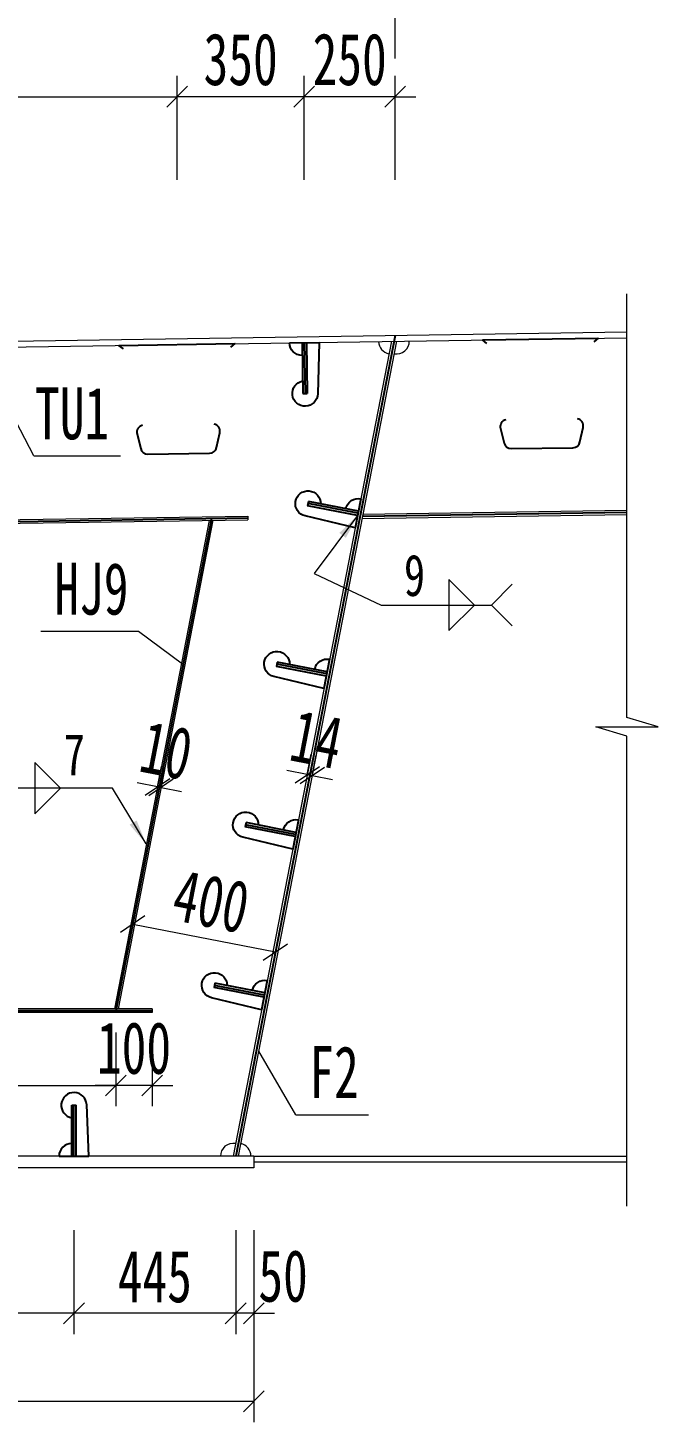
# Model space of a CAD drawing. Header units: millimetres. Extents: x 44597 to 300567, y -113054 to 73044.
# Drawn here: x 151348 to 153082, y -93842 to -90007 of the extents above; entities that cross this region are included whole.
import ezdxf
from ezdxf.enums import TextEntityAlignment as Align

# ---------------------------------------------------------------- set-up
doc = ezdxf.new("R2010")
doc.units = ezdxf.units.MM
doc.layers.get('Defpoints').update_dxf_attribs({"color": 8})
for name, color, linetype, lineweight in [('Dim', 4, 'Continuous', 15), ('文字', 7, 'Continuous', 15), ('细实线', 4, 'Continuous', 15), ('钢板粗线', 1, 'Continuous', 25), ('钢板细线', 6, 'Continuous', 15)]:
    doc.layers.add(name, color=color, linetype=linetype, lineweight=lineweight)
doc.layers.add('Text', color=4, linetype='Continuous')
doc.styles.add('111', font='', dxfattribs={"width": 0.7})
doc.styles.add('BM_Dim', font='', dxfattribs={"width": 0.85})
doc.styles.add('SMEDI', font='', dxfattribs={"width": 0.75})
doc.styles.get("Standard").update_dxf_attribs({"font": ''})
doc.styles.get('111').set_extended_font_data('仿宋_GB2312')
doc.styles.get('BM_Dim').set_extended_font_data('仿宋_GB2312')
doc.styles.get('SMEDI').set_extended_font_data('仿宋_GB2312')
doc.styles.get('Standard').set_extended_font_data('仿宋_GB2312')
doc.dimstyles.new('200', dxfattribs={"dimscale": 0, "dimtxt": 2.5, "dimasz": 1, "dimexe": 1, "dimexo": 1, "dimgap": 0.6, "dimtad": 1, "dimdec": 0, "dimdsep": 46, "dimtxsty": '111', "dimblk": 'OBLIQUE', "dimcen": 0, "dimclrd": 4, "dimclre": 4, "dimclrt": 4, "dimadec": 1, "dimazin": 2, "dimtfac": 1, "dimtdec": 0, "dimtix": 1, "dimtmove": 2, "dimatfit": 3, "dimfxl": 4, "dimfxlon": 1, "dimtolj": 1, "dimlwd": -1, "dimlwe": -1, "dimarcsym": 0})
doc.dimstyles.new('MSteel_1.0_1.0', dxfattribs={"dimtxt": 3, "dimasz": 1.2, "dimexe": 1, "dimexo": 1, "dimgap": 1, "dimtad": 3, "dimtoh": 1, "dimdec": 0, "dimzin": 0, "dimdsep": 46, "dimtxsty": 'Standard', "dimblk": 'ARCHTICK', "dimcen": 0.09, "dimclrd": 3, "dimclre": 3, "dimadec": 0, "dimazin": 0, "dimtfac": 1, "dimtdec": 4, "dimtofl": 0, "dimtmove": 0, "dimatfit": 3, "dimfxl": 1, "dimtolj": 1, "dimtzin": 0, "dimarcsym": 0})

# ---------------------------------------------------------------- blocks, each defined once
blk = doc.blocks.new('_Oblique')
at = {"color": 0, "linetype": 'ByBlock', "lineweight": -2}
blk.add_line((-0.5, -0.5), (0.5, 0.5), dxfattribs=at)
blk = doc.blocks.new('*D2966')
at = {"layer": 'Defpoints', "color": 0, "transparency": 16777216}
for p in [(152358.4, -89862.1), (152358.4, -90847.4), (143970.5, -90873.7)]:
    blk.add_point(p, dxfattribs=at)
at = {"layer": '细实线', "color": 4, "transparency": 16777216}
for p, q in [((143970.5, -90090.6), (143970.5, -89804.9)), ((152358.4, -90090.6), (152358.4, -89804.9)), ((143970.5, -89862.1), (152358.4, -89862.1))]:
    blk.add_line(p, q, dxfattribs=at)
at = {"layer": '细实线', "color": 4, "transparency": 16777216, "xscale": 57.14285714285715, "yscale": 57.14285714285715, "zscale": 57.14285714285715, "rotation": 180}
blk.add_blockref('_Oblique', (143970.5, -89862.1), dxfattribs=at)
at = {"layer": '细实线', "color": 4, "transparency": 16777216, "xscale": 57.14285714285715, "yscale": 57.14285714285715, "zscale": 57.14285714285715}
blk.add_blockref('_Oblique', (152358.4, -89862.1), dxfattribs=at)
at = {"layer": '细实线', "color": 4, "transparency": 16777216, "insert": (148164.5, -89759.8), "char_height": 142.86, "attachment_point": 5, "style": '111'}
blk.add_mtext('\\A1;8388', dxfattribs=at)
blk = doc.blocks.new('*D2969')
at = {"layer": 'Defpoints', "color": 0, "transparency": 16777216}
for p in [(145980.6, -93136), (151969.6, -93130.5), (145980.6, -93784.6)]:
    blk.add_point(p, dxfattribs=at)
at = {"layer": '细实线', "color": 4, "transparency": 16777216}
for p, q in [((145980.6, -93556), (145980.6, -93841.7)), ((151969.6, -93556), (151969.6, -93841.7)), ((151969.6, -93784.6), (145980.6, -93784.6))]:
    blk.add_line(p, q, dxfattribs=at)
at = {"layer": '细实线', "color": 4, "transparency": 16777216, "xscale": 57.14285714285715, "yscale": 57.14285714285715, "zscale": 57.14285714285715, "rotation": 180}
blk.add_blockref('_Oblique', (145980.6, -93784.6), dxfattribs=at)
at = {"layer": '细实线', "color": 4, "transparency": 16777216, "xscale": 57.14285714285715, "yscale": 57.14285714285715, "zscale": 57.14285714285715}
blk.add_blockref('_Oblique', (151969.6, -93784.6), dxfattribs=at)
at = {"layer": '细实线', "color": 4, "transparency": 16777216, "insert": (148975.1, -93682.3), "char_height": 142.86, "attachment_point": 5, "style": '111'}
blk.add_mtext('\\A1;5989', dxfattribs=at)
blk = doc.blocks.new('*D2992')
at = {"layer": 'Defpoints', "color": 0, "transparency": 16777216}
for p in [(152358.4, -89566), (140690.2, -90845.3), (152358.4, -90880)]:
    blk.add_point(p, dxfattribs=at)
at = {"layer": '细实线', "color": 4, "transparency": 16777216}
for p, q in [((140690.2, -89794.5), (140690.2, -89508.8)), ((152358.4, -89794.5), (152358.4, -89508.8)), ((140690.2, -89566), (152358.4, -89566))]:
    blk.add_line(p, q, dxfattribs=at)
at = {"layer": '细实线', "color": 4, "transparency": 16777216, "xscale": 57.14285714285715, "yscale": 57.14285714285715, "zscale": 57.14285714285715, "rotation": 180}
blk.add_blockref('_Oblique', (140690.2, -89566), dxfattribs=at)
at = {"layer": '细实线', "color": 4, "transparency": 16777216, "xscale": 57.14285714285715, "yscale": 57.14285714285715, "zscale": 57.14285714285715}
blk.add_blockref('_Oblique', (152358.4, -89566), dxfattribs=at)
at = {"layer": '细实线', "color": 4, "transparency": 16777216, "insert": (146524.3, -89463.7), "char_height": 142.86, "attachment_point": 5, "style": '111'}
blk.add_mtext('\\A1;11668', dxfattribs=at)
blk = doc.blocks.new('U型肋1')
at = {"layer": 'Defpoints'}
blk.add_line((-160, 0), (160, 0), dxfattribs=at)
at = {"layer": '钢板粗线', "color": 6}
for p, q in [((147.8, -9.7), (160, 0)), ((-147.8, -9.7), (-160, 0))]:
    blk.add_line(p, q, dxfattribs=at)
blk.add_lwpolyline([(-98.8, -220.5, 0.414266), (-113.8, -244.5), (-104.5, -284.5, 0.348876), (-85, -300), (85, -300, 0.348876), (104.5, -284.5), (113.8, -244.5, 0.414091), (98.8, -220.5, 0.414091)], format="xyb", dxfattribs=at)
blk = doc.blocks.new('12-140加劲 有过焊孔')
at = {"layer": 'Defpoints'}
blk.add_line((0, 0), (0, 140), dxfattribs=at)
at = {"layer": '钢板粗线', "color": 7}
for p, q in [((-6, 0), (-6, 140)), ((-6, 140), (6, 140)), ((6, 0), (6, 140)), ((41, 0), (35, 141.5)), ((-41, 0), (41, 0))]:
    blk.add_line(p, q, dxfattribs=at)
for centre, start, end in [((0, 140), 2.441, 260.1291), ((-6, 0), 90, 180)]:
    blk.add_arc(centre, 35, start, end, dxfattribs=at)
blk = doc.blocks.new('14-160加劲 有过焊孔')
at = {"layer": 'Defpoints'}
blk.add_line((38609.4, 31489.3), (38609.4, 31629.3), dxfattribs=at)
at = {"layer": '钢板粗线', "color": 7}
for p, q in [((38603.4, 31489.3), (38603.4, 31629.3)), ((38603.4, 31629.3), (38615.4, 31629.3)), ((38615.4, 31489.3), (38615.4, 31629.3)), ((38650.4, 31489.3), (38644.3, 31630.8)), ((38568.4, 31489.3), (38650.4, 31489.3))]:
    blk.add_line(p, q, dxfattribs=at)
for centre, start, end in [((38609.4, 31629.3), 2.441, 260.1291), ((38603.4, 31489.3), 90, 180)]:
    blk.add_arc(centre, 35, start, end, dxfattribs=at)
blk = doc.blocks.new('*D3010')
at = {"layer": 'Defpoints', "color": 0, "transparency": 16777216}
for p in [(-888.1, 647.1), (-888.1, -29.3), (-638.1, -9.6)]:
    blk.add_point(p, dxfattribs=at)
at = {"layer": '细实线', "color": 4, "transparency": 16777216}
for p, q in [((-888.1, 418.5), (-888.1, 704.2)), ((-638.1, 418.5), (-638.1, 704.2)), ((-888.1, 647.1), (-945.2, 647.1)), ((-638.1, 647.1), (-888.1, 647.1)), ((-638.1, 647.1), (-580.9, 647.1))]:
    blk.add_line(p, q, dxfattribs=at)
at = {"layer": '细实线', "color": 4, "transparency": 16777216, "xscale": 57.14285714285715, "yscale": 57.14285714285715, "zscale": 57.14285714285715}
blk.add_blockref('_Oblique', (-888.1, 647.1), dxfattribs=at)
at = {"layer": '细实线', "color": 4, "transparency": 16777216, "xscale": 57.14285714285715, "yscale": 57.14285714285715, "zscale": 57.14285714285715, "rotation": 180}
blk.add_blockref('_Oblique', (-638.1, 647.1), dxfattribs=at)
at = {"layer": '细实线', "color": 4, "transparency": 16777216, "insert": (-763.1, 749.3), "char_height": 142.86, "attachment_point": 5, "style": '111'}
blk.add_mtext('\\A1;250', dxfattribs=at)
blk = doc.blocks.new('*D3011')
at = {"layer": 'Defpoints', "color": 0, "transparency": 16777216}
for p in [(-1238.1, 647.1), (-1238.1, -34.6), (-3038, -61.6)]:
    blk.add_point(p, dxfattribs=at)
at = {"layer": '细实线', "color": 4, "transparency": 16777216}
for p, q in [((-3038, 418.5), (-3038, 704.2)), ((-1238.1, 418.5), (-1238.1, 704.2)), ((-3038, 647.1), (-1238.1, 647.1))]:
    blk.add_line(p, q, dxfattribs=at)
at = {"layer": '细实线', "color": 4, "transparency": 16777216, "xscale": 57.14285714285715, "yscale": 57.14285714285715, "zscale": 57.14285714285715, "rotation": 180}
blk.add_blockref('_Oblique', (-3038, 647.1), dxfattribs=at)
at = {"layer": '细实线', "color": 4, "transparency": 16777216, "xscale": 57.14285714285715, "yscale": 57.14285714285715, "zscale": 57.14285714285715}
blk.add_blockref('_Oblique', (-1238.1, 647.1), dxfattribs=at)
at = {"layer": '细实线', "color": 4, "transparency": 16777216, "insert": (-2138, 749.3), "char_height": 142.86, "attachment_point": 5, "style": '111'}
blk.add_mtext('\\A1;3×600', dxfattribs=at)
blk = doc.blocks.new('*D3012')
at = {"layer": 'Defpoints', "color": 0, "transparency": 16777216}
for p in [(-1238.1, 647.1), (-1238.1, -34.6), (-888.1, -29.3)]:
    blk.add_point(p, dxfattribs=at)
at = {"layer": '细实线', "color": 4, "transparency": 16777216}
for p, q in [((-1238.1, 418.5), (-1238.1, 704.2)), ((-888.1, 418.5), (-888.1, 704.2)), ((-888.1, 647.1), (-1238.1, 647.1))]:
    blk.add_line(p, q, dxfattribs=at)
at = {"layer": '细实线', "color": 4, "transparency": 16777216, "xscale": 57.14285714285715, "yscale": 57.14285714285715, "zscale": 57.14285714285715, "rotation": 180}
blk.add_blockref('_Oblique', (-1238.1, 647.1), dxfattribs=at)
at = {"layer": '细实线', "color": 4, "transparency": 16777216, "xscale": 57.14285714285715, "yscale": 57.14285714285715, "zscale": 57.14285714285715}
blk.add_blockref('_Oblique', (-888.1, 647.1), dxfattribs=at)
at = {"layer": '细实线', "color": 4, "transparency": 16777216, "insert": (-1063.1, 749.3), "char_height": 142.86, "attachment_point": 5, "style": '111'}
blk.add_mtext('\\A1;350', dxfattribs=at)
blk = doc.blocks.new('*D3017')
at = {"layer": 'Defpoints', "color": 0, "transparency": 16777216}
for p in [(-2180.9, -1862.1), (-1406.6, -1870.1), (-1406.6, -2072.6)]:
    blk.add_point(p, dxfattribs=at)
at = {"layer": '细实线', "color": 4, "transparency": 16777216}
for p, q in [((-2180.9, -1919.2), (-2180.9, -2129.7)), ((-1406.6, -1927.2), (-1406.6, -2129.7)), ((-2180.9, -2072.6), (-1406.6, -2072.6))]:
    blk.add_line(p, q, dxfattribs=at)
at = {"layer": '细实线', "color": 4, "transparency": 16777216, "xscale": 57.14285714285715, "yscale": 57.14285714285715, "zscale": 57.14285714285715, "rotation": 180}
blk.add_blockref('_Oblique', (-2180.9, -2072.6), dxfattribs=at)
at = {"layer": '细实线', "color": 4, "transparency": 16777216, "xscale": 57.14285714285715, "yscale": 57.14285714285715, "zscale": 57.14285714285715}
blk.add_blockref('_Oblique', (-1406.6, -2072.6), dxfattribs=at)
at = {"layer": '细实线', "color": 4, "transparency": 16777216, "insert": (-1793.8, -1971.9), "char_height": 142.86, "attachment_point": 5, "style": '111'}
blk.add_mtext('\\A1;774', dxfattribs=at)
blk = doc.blocks.new('*D3020')
at = {"layer": 'Defpoints', "color": 0, "transparency": 16777216}
for p in [(-1076.9, -2267.1), (-1026.9, -2267.1), (-1076.9, -2699.4)]:
    blk.add_point(p, dxfattribs=at)
at = {"layer": '细实线', "color": 4, "transparency": 16777216}
for p, q in [((-1076.9, -2470.8), (-1076.9, -2756.6)), ((-1026.9, -2470.8), (-1026.9, -2756.6)), ((-1076.9, -2699.4), (-1134, -2699.4)), ((-1026.9, -2699.4), (-1076.9, -2699.4)), ((-1026.9, -2699.4), (-969.8, -2699.4))]:
    blk.add_line(p, q, dxfattribs=at)
at = {"layer": '细实线', "color": 4, "transparency": 16777216, "xscale": 57.14285714285715, "yscale": 57.14285714285715, "zscale": 57.14285714285715}
blk.add_blockref('_Oblique', (-1076.9, -2699.4), dxfattribs=at)
at = {"layer": '细实线', "color": 4, "transparency": 16777216, "xscale": 57.14285714285715, "yscale": 57.14285714285715, "zscale": 57.14285714285715, "rotation": 180}
blk.add_blockref('_Oblique', (-1026.9, -2699.4), dxfattribs=at)
at = {"layer": '细实线', "color": 4, "transparency": 16777216, "insert": (-946.4, -2597.2), "char_height": 142.86, "attachment_point": 5, "style": '111'}
blk.add_mtext('\\A1;50', dxfattribs=at)
blk = doc.blocks.new('*D3022')
at = {"layer": 'Defpoints', "color": 0, "transparency": 16777216}
for p in [(-866.3, -1220.2), (-885.8, -1247.1), (-872, -1249.8)]:
    blk.add_point(p, dxfattribs=at)
at = {"layer": '细实线', "color": 4, "transparency": 16777216}
for p, q in [((-880, -1217.5), (-869.1, -1161.4)), ((-866.3, -1220.2), (-855.4, -1164.1)), ((-880, -1217.5), (-936.1, -1206.6)), ((-880, -1217.5), (-866.3, -1220.2)), ((-866.3, -1220.2), (-810.2, -1231.1))]:
    blk.add_line(p, q, dxfattribs=at)
at = {"layer": '细实线', "color": 4, "transparency": 16777216, "xscale": 57.14285714285715, "yscale": 57.14285714285715, "zscale": 57.14285714285715}
for p, rotation in [((-880, -1217.5), 349.0000000000264), ((-866.3, -1220.2), 169.0000000000264)]:
    blk.add_blockref('_Oblique', p, dxfattribs=dict(at, rotation=rotation))
at = {"layer": '细实线', "color": 4, "transparency": 16777216, "insert": (-853.9, -1120), "char_height": 142.86, "attachment_point": 5, "rotation": 349, "style": '111'}
blk.add_mtext('\\A1;14', dxfattribs=at)
blk = doc.blocks.new('*D3023')
at = {"layer": 'Defpoints', "color": 0, "transparency": 16777216}
for p in [(-1406.6, -1869.9), (-1306.5, -1870.1), (-1406.6, -2072.6)]:
    blk.add_point(p, dxfattribs=at)
at = {"layer": '细实线', "color": 4, "transparency": 16777216}
for p, q in [((-1406.6, -1927.1), (-1406.6, -2129.7)), ((-1306.5, -1927.2), (-1306.5, -2129.7)), ((-1406.6, -2072.6), (-1463.8, -2072.6)), ((-1306.5, -2072.6), (-1406.6, -2072.6)), ((-1306.5, -2072.6), (-1249.4, -2072.6))]:
    blk.add_line(p, q, dxfattribs=at)
at = {"layer": '细实线', "color": 4, "transparency": 16777216, "xscale": 57.14285714285715, "yscale": 57.14285714285715, "zscale": 57.14285714285715}
blk.add_blockref('_Oblique', (-1406.6, -2072.6), dxfattribs=at)
at = {"layer": '细实线', "color": 4, "transparency": 16777216, "xscale": 57.14285714285715, "yscale": 57.14285714285715, "zscale": 57.14285714285715, "rotation": 180}
blk.add_blockref('_Oblique', (-1306.5, -2072.6), dxfattribs=at)
at = {"layer": '细实线', "color": 4, "transparency": 16777216, "insert": (-1356.6, -1970.3), "char_height": 142.86, "attachment_point": 5, "style": '111'}
blk.add_mtext('\\A1;100', dxfattribs=at)
blk = doc.blocks.new('*D3025')
at = {"layer": 'Defpoints', "color": 0, "transparency": 16777216}
for p in [(-1282.2, -1253.1), (-1297.3, -1278.6), (-1287.5, -1280.5)]:
    blk.add_point(p, dxfattribs=at)
at = {"layer": '细实线', "color": 4, "transparency": 16777216}
for p, q in [((-1292, -1251.2), (-1281.1, -1195.1)), ((-1282.2, -1253.1), (-1271.3, -1197)), ((-1292, -1251.2), (-1348.1, -1240.3)), ((-1292, -1251.2), (-1282.2, -1253.1)), ((-1282.2, -1253.1), (-1226.1, -1264))]:
    blk.add_line(p, q, dxfattribs=at)
at = {"layer": '细实线', "color": 4, "transparency": 16777216, "xscale": 57.14285714285715, "yscale": 57.14285714285715, "zscale": 57.14285714285715}
for p, rotation in [((-1292, -1251.2), 349.0000000000052), ((-1282.2, -1253.1), 169.0000000000052)]:
    blk.add_blockref('_Oblique', p, dxfattribs=dict(at, rotation=rotation))
at = {"layer": '细实线', "color": 4, "transparency": 16777216, "insert": (-1267.6, -1151.8), "char_height": 142.86, "attachment_point": 5, "rotation": 349, "style": '111'}
blk.add_mtext('\\A1;10', dxfattribs=at)
blk = doc.blocks.new('角焊缝2')
at = {"layer": 'Dim'}
blk.add_line((-3138.009, 370.223), (-3132.704, 370.223), dxfattribs=at)
blk.add_lwpolyline([(-3134.754, 371.455), (-3134.754, 368.992), (-3133.523, 370.223)], close=True, dxfattribs=at)
blk.add_lwpolyline([(-3131.704, 369.223), (-3132.704, 370.223), (-3131.704, 371.223)], dxfattribs=at)
blk = doc.blocks.new('_ArchTick')
at = {"color": 0, "linetype": 'ByBlock', "const_width": 0.15}
blk.add_lwpolyline([(-0.5, -0.5), (0.5, 0.5)], dxfattribs=at)
blk = doc.blocks.new('角焊缝1')
at = {"layer": 'Dim'}
blk.add_line((-3101.175, 370.223), (-3106.48, 370.223), dxfattribs=at)
blk.add_lwpolyline([(-3107.48, 369.223), (-3106.48, 370.223), (-3107.48, 371.223)], dxfattribs=at)
blk.add_lwpolyline([(-3104.907, 371.455), (-3104.907, 368.992), (-3103.675, 370.223)], close=True, dxfattribs=at)
blk = doc.blocks.new('*D3030')
at = {"layer": 'Defpoints', "color": 0, "transparency": 16777216}
for p in [(-1334.6, -1496.6), (-942, -1572.9), (-967.7, -1705.3)]:
    blk.add_point(p, dxfattribs=at)
at = {"layer": '细实线', "color": 4, "transparency": 16777216}
for p, q in [((-1345.5, -1552.7), (-1371.2, -1685)), ((-1360.3, -1628.9), (-967.7, -1705.3)), ((-952.9, -1629), (-978.6, -1761.3))]:
    blk.add_line(p, q, dxfattribs=at)
at = {"layer": '细实线', "color": 4, "transparency": 16777216, "xscale": 57.14285714285715, "yscale": 57.14285714285715, "zscale": 57.14285714285715}
for p, rotation in [((-1360.3, -1628.9), 169.0000000000066), ((-967.7, -1705.3), 349.0000000000067)]:
    blk.add_blockref('_Oblique', p, dxfattribs=dict(at, rotation=rotation))
at = {"layer": '细实线', "color": 4, "transparency": 16777216, "insert": (-1144.5, -1566.7), "char_height": 142.86, "attachment_point": 5, "rotation": 349, "style": '111'}
blk.add_mtext('\\A1;400', dxfattribs=at)
blk = doc.blocks.new('*D3031')
at = {"layer": 'Defpoints', "color": 0, "transparency": 16777216}
for p in [(-1521.9, -2267.1), (-1076.9, -2267.1), (-1521.9, -2699.4)]:
    blk.add_point(p, dxfattribs=at)
at = {"layer": '细实线', "color": 4, "transparency": 16777216}
for p, q in [((-1521.9, -2470.8), (-1521.9, -2756.6)), ((-1076.9, -2470.8), (-1076.9, -2756.6)), ((-1076.9, -2699.4), (-1521.9, -2699.4))]:
    blk.add_line(p, q, dxfattribs=at)
at = {"layer": '细实线', "color": 4, "transparency": 16777216, "xscale": 57.14285714285715, "yscale": 57.14285714285715, "zscale": 57.14285714285715, "rotation": 180}
blk.add_blockref('_Oblique', (-1521.9, -2699.4), dxfattribs=at)
at = {"layer": '细实线', "color": 4, "transparency": 16777216, "xscale": 57.14285714285715, "yscale": 57.14285714285715, "zscale": 57.14285714285715}
blk.add_blockref('_Oblique', (-1076.9, -2699.4), dxfattribs=at)
at = {"layer": '细实线', "color": 4, "transparency": 16777216, "insert": (-1299.4, -2598.7), "char_height": 142.86, "attachment_point": 5, "style": '111'}
blk.add_mtext('\\A1;445', dxfattribs=at)
blk = doc.blocks.new('*D3032')
at = {"layer": 'Defpoints', "color": 0, "transparency": 16777216}
for p in [(-4521.9, -2267.1), (-1521.9, -2267.1), (-4521.9, -2699.4)]:
    blk.add_point(p, dxfattribs=at)
at = {"layer": '细实线', "color": 4, "transparency": 16777216}
for p, q in [((-4521.9, -2470.8), (-4521.9, -2756.6)), ((-1521.9, -2470.8), (-1521.9, -2756.6)), ((-1521.9, -2699.4), (-4521.9, -2699.4))]:
    blk.add_line(p, q, dxfattribs=at)
at = {"layer": '细实线', "color": 4, "transparency": 16777216, "xscale": 57.14285714285715, "yscale": 57.14285714285715, "zscale": 57.14285714285715, "rotation": 180}
blk.add_blockref('_Oblique', (-4521.9, -2699.4), dxfattribs=at)
at = {"layer": '细实线', "color": 4, "transparency": 16777216, "xscale": 57.14285714285715, "yscale": 57.14285714285715, "zscale": 57.14285714285715}
blk.add_blockref('_Oblique', (-1521.9, -2699.4), dxfattribs=at)
at = {"layer": '细实线', "color": 4, "transparency": 16777216, "insert": (-3021.9, -2597.2), "char_height": 142.86, "attachment_point": 5, "style": '111'}
blk.add_mtext('\\A1;6×500', dxfattribs=at)
blk = doc.blocks.new('EEE1')
at = {"layer": 'Defpoints'}
for p, q in [((-638.1, -9.6), (-1076.9, -2267.1)), ((-727.6, -507), (0, -496.1))]:
    blk.add_line(p, q, dxfattribs=at)
at = {"layer": 'Defpoints', "color": 8}
for p, q in [((-4698.3, -566.5), (-1043.2, -511.7)), ((-1143.5, -513.2), (-1406.6, -1867.1)), ((-1306.6, -1867.1), (-4698.3, -1867.1))]:
    blk.add_line(p, q, dxfattribs=at)
at = {"layer": 'Dim', "color": 8}
blk.add_line((-860.9, -664.3), (-676.1, -751.3), dxfattribs=at)
at = {"layer": '细实线'}
for p, q in [((-1631.9, -341), (-1717.3, -176.4)), ((-1631.9, -341), (-1394, -341)), ((-1613.5, -823.4), (-1344.7, -823.4)), ((-1344.7, -823.4), (-1223.6, -912.8)), ((-911, -2153.2), (-1013.6, -1978.2)), ((-911, -2153.2), (-711.5, -2153.2))]:
    blk.add_line(p, q, dxfattribs=at)
at = {"layer": '细实线', "color": 4}
blk.add_lwpolyline([(0, -2404.7), (0, -1112), (-85.7, -1086.3), (85.7, -1086.3), (0, -1060.5), (0, -1026.3), (0, 105)], dxfattribs=at)
at = {"layer": '钢板细线'}
for p, q in [((-648.4, -25.7), (-1084, -2267.1)), ((-634, -25.5), (-1069.8, -2267.1)), ((-726.5, -501), (0, -490.1)), ((-4698.4, -561.5), (-1043.2, -506.7)), ((-4698.2, -571.5), (-1043.1, -516.7)), ((-1149.5, -518.3), (-1410.8, -1862.1)), ((-1139.3, -518.1), (-1400.6, -1862.1)), ((-1043.2, -506.7), (-1043.1, -516.7)), ((-728.8, -513), (0, -502.1)), ((-1306.6, -1862.1), (-4698.3, -1862.1)), ((-1306.6, -1872.1), (-4698.3, -1872.1)), ((-1306.6, -1862.1), (-1306.6, -1872.1)), ((-1026.9, -2267.1), (-1026.9, -2299.1)), ((-1026.9, -2267.1), (0, -2267.1)), ((-1026.9, -2283.1), (0, -2283.1))]:
    blk.add_line(p, q, dxfattribs=at)
for centre, start, end in [((-648.4, -25.7), 180.8623, 259), ((-634, -25.5), 259, 0.8594), ((-1084, -2267.1), 79, 180), ((-1069.8, -2267.1), 0, 79)]:
    blk.add_arc(centre, 35, start, end, dxfattribs=at)
at = {"layer": '细实线', "color": 8, "xscale": 57.1428571428572, "yscale": 57.1428571428572, "zscale": 57.1428571428572}
for name, p in [('角焊缝2', (178638.7, -21906.9)), ('角焊缝1', (175793.7, -22410.5))]:
    blk.add_blockref(name, p, dxfattribs=at)
at = {"layer": '钢板细线'}
for name, p, rotation in [('U型肋1', (-1238.1, -34.6), 0.8593722436390178), ('U型肋1', (-238.1, -19.6), 0.8593722436390178), ('12-140加劲 有过焊孔', (-1521.9, -2267.1), 359.9999999999936)]:
    blk.add_blockref(name, p, dxfattribs=dict(at, rotation=rotation))
at = {"layer": '钢板细线', "xscale": -1}
for name, p, rotation in [('12-140加劲 有过焊孔', (-888.1, -29.3), 180.8593722436303), ('14-160加劲 有过焊孔', (37537.5, 31392.7), 78.99999999988009), ('14-160加劲 有过焊孔', (37451.6, 30951), 78.99999999988009), ('14-160加劲 有过焊孔', (37365.7, 30509.3), 78.99999999988009), ('14-160加劲 有过焊孔', (37279.9, 30067.5), 78.99999999988009)]:
    blk.add_blockref(name, p, dxfattribs=dict(at, rotation=rotation))
at = {"layer": 'Text', "color": 8, "style": 'SMEDI', "width": 0.75}
for s, p in [('9', (-613.9, -669.2)), ('7', (-1549.9, -1162.9))]:
    blk.add_text(s, height=114.3, dxfattribs=at).set_placement(p, align=Align.MIDDLE_LEFT)
at = {"layer": '文字', "style": 'BM_Dim', "width": 0.7}
for s, p in [('TU1', (-1527, -337.9)), ('HJ9', (-1473.9, -820.4)), ('F2', (-806.1, -2150.2))]:
    blk.add_text(s, height=142.86, dxfattribs=at).set_placement(p, align=Align.BOTTOM_CENTER)
at = {"layer": '细实线'}
for base, p1, p2, text, picture, middle in [((-1238.1, 647.1), (-3038, -61.6), (-1238.1, -34.6), '3×600', '*D3011', (-2138, 749.3)), ((-4521.9, -2699.4), (-1521.9, -2267.1), (-4521.9, -2267.1), '6×500', '*D3032', (-3021.9, -2597.2))]:
    dim = blk.add_linear_dim(base=base, p1=p1, p2=p2, text=text, dimstyle='200', override={"dimscale": 57.142857, "dimtxsty": '111', "dimblk": 'Oblique'}, dxfattribs=at)
    dim.commit()
    dim.dimension.update_dxf_attribs({"geometry": picture, "text_midpoint": middle})
for base, p1, p2, picture, middle in [((-1238.1, 647.1), (-888.1, -29.3), (-1238.1, -34.6), '*D3012', (-1063.1, 749.3)), ((-888.1, 647.1), (-638.1, -9.6), (-888.1, -29.3), '*D3010', (-763.1, 749.3)), ((-1406.6, -2072.6), (-2180.9, -1862.1), (-1406.6, -1870.1), '*D3017', (-1793.8, -1971.9)), ((-1406.6, -2072.6), (-1306.5, -1870.1), (-1406.6, -1869.9), '*D3023', (-1356.6, -1970.3)), ((-1521.9, -2699.4), (-1076.9, -2267.1), (-1521.9, -2267.1), '*D3031', (-1299.4, -2598.7))]:
    dim = blk.add_linear_dim(base=base, p1=p1, p2=p2, dimstyle='200', override={"dimscale": 57.142857, "dimblk": 'Oblique'}, dxfattribs=at)
    dim.commit()
    dim.dimension.update_dxf_attribs({"geometry": picture, "text_midpoint": middle})
for p1, p2, distance, picture, middle in [((-885.8, -1247.1), (-872, -1249.8), 30.2, '*D3022', (-853.9, -1120)), ((-1297.3, -1278.6), (-1287.5, -1280.5), 27.9, '*D3025', (-1267.6, -1151.8)), ((-1334.6, -1496.6), (-942, -1572.9), -134.8, '*D3030', (-1144.5, -1566.7))]:
    dim = blk.add_aligned_dim(p1=p1, p2=p2, distance=distance, dimstyle='200', override={"dimscale": 57.142857, "dimblk": 'Oblique'}, dxfattribs=at)
    dim.commit()
    dim.dimension.update_dxf_attribs({"geometry": picture, "text_midpoint": middle})
dim = blk.add_linear_dim(base=(-1076.9, -2699.4), p1=(-1026.9, -2267.1), p2=(-1076.9, -2267.1), dimstyle='200', override={"dimscale": 57.142857, "dimblk": 'Oblique'}, dxfattribs=at)
dim.commit()
dim.dimension.update_dxf_attribs({"geometry": '*D3020', "text_midpoint": (-946.4, -2597.2), "dimtype": 160})
at = {"layer": 'Dim', "color": 8}
for points in [[(-741.5, -504.7), (-860.9, -664.3)], [(-1323.5, -1408.1), (-1416.3, -1254.9)]]:
    blk.add_leader(points, dimstyle='MSteel_1.0_1.0', override={"dimscale": 57.142857, "dimclrd": 8}, dxfattribs=at)

msp = doc.modelspace()

# ---------------------------------------------------------------- linework, layer by layer
at = {"layer": '钢板细线'}
for p, q in [((151969.6, -93110.1), (145980.6, -93110.1)), ((151969.6, -93142.1), (145980.6, -93142.1))]:
    msp.add_line(p, q, dxfattribs=at)
for points in [[(140690.2, -90840.8), (148158.4, -90915.6), (152996.5, -90843)], [(140690.2, -90856.8), (148158.4, -90931.6), (152996.5, -90859)]]:
    msp.add_lwpolyline(points, dxfattribs=at)

# ---------------------------------------------------------------- block references
at = {"layer": '细实线'}
msp.add_blockref('EEE1', (152996.5, -90843), dxfattribs=at)

# ---------------------------------------------------------------- dimensions: what is measured, and where the dimension line sits
for base, p1, p2, picture, middle in [((152358.4, -89566), (140690.2, -90845.3), (152358.4, -90880), '*D2992', (146524.3, -89463.7)), ((152358.4, -89862.1), (143970.5, -90873.7), (152358.4, -90847.4), '*D2966', (148164.5, -89759.8)), ((145980.6, -93784.6), (151969.6, -93130.5), (145980.6, -93136), '*D2969', (148975.1, -93682.3))]:
    dim = msp.add_linear_dim(base=base, p1=p1, p2=p2, dimstyle='200', override={"dimscale": 57.142857, "dimtxsty": '111', "dimblk": 'Oblique'}, dxfattribs=at)
    dim.commit()
    dim.dimension.update_dxf_attribs({"geometry": picture, "text_midpoint": middle})

doc.saveas('drawing.dxf')
